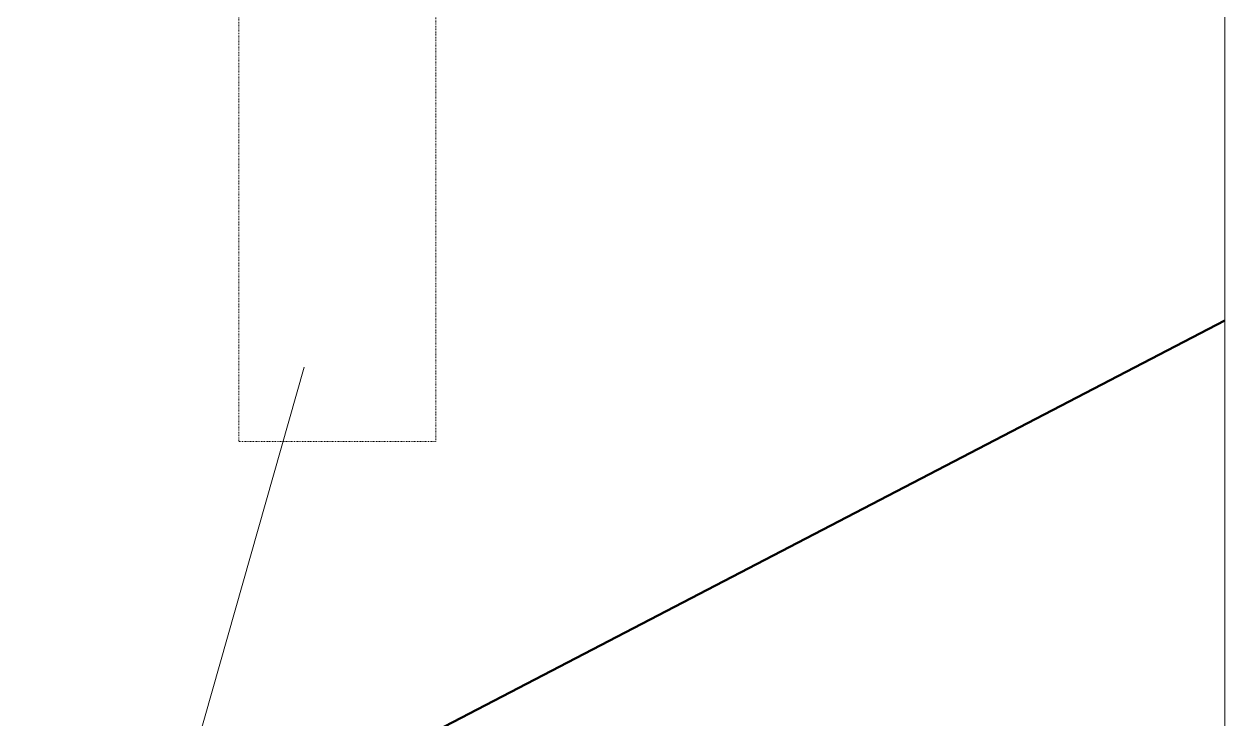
# Model space of a CAD drawing. Header units: millimetres. Extents: x -10163 to 1081624, y -5450 to 230390.
# Drawn here: x 388806 to 390330, y 38743 to 39624 of the extents above; entities that cross this region are included whole.
import ezdxf

# ---------------------------------------------------------------- set-up
doc = ezdxf.new("R2010")
doc.units = ezdxf.units.MM
doc.linetypes.add('JIS_02_1.0', pattern=[2, 1, -1])

msp = doc.modelspace()

# ---------------------------------------------------------------- hatches: boundary and pattern name
at = {"lineweight": 13}
h = msp.add_hatch(dxfattribs=at)
h.set_pattern_fill('ANSI35', color=256, scale=50, style=0)
h.set_pattern_definition([(45, (334797.16, 16455.45), (-224.5064, 224.5064), []), (45, (335021.66, 16455.45), (-224.5064, 224.5064), [396.875, -79.375, 0, -79.375])])
edge = h.paths.add_edge_path()
edge.add_line((390330.239, 40424.69), (390330.239, 40624.684))
edge.add_line((390330.239, 40624.684), (389954.107, 40624.684))
edge.add_arc((389955.159, 40524.69), 100, 90.603041, 194.089216)
edge.add_line((389858.168, 40500.347), (390006.847, 39907.956))
edge.add_arc((389958.639, 39894.69), 50, -90, 15.386077, ccw=False)
edge.add_line((389958.639, 39844.69), (388454.107, 39844.69))
edge.add_arc((388455.159, 39744.695), 100, 90.603041, 194.089216)
edge.add_line((388358.168, 39720.352), (388506.847, 39127.961))
edge.add_arc((388458.639, 39114.695), 50, -90, 15.386077, ccw=False)
edge.add_line((388458.639, 39064.695), (388408.867, 39064.695))
edge.add_arc((388408.867, 38964.695), 100, -14.089216, 90, ccw=False)
edge.add_line((388505.859, 38940.352), (388465.448, 38779.344))
edge.add_line((388465.448, 38779.344), (388658.639, 38864.695))
edge.add_line((388658.639, 38864.695), (388658.639, 39644.695))
edge.add_line((388658.639, 39644.695), (390158.639, 39644.695))
edge.add_line((390158.639, 39644.695), (390158.639, 40424.69))
edge.add_line((390158.639, 40424.69), (390330.239, 40424.69))

# ---------------------------------------------------------------- linework, layer by layer
for p, q in [((390330.239, 40951.627), (390330.239, 37599.87)), ((388341.595, 36302.782), (389161.901, 39188.945))]:
    msp.add_line(p, q, dxfattribs=at)
at = {"lineweight": 50}
msp.add_line((387710.97, 37886.264), (390330.239, 39248.284), dxfattribs=at)
at = {"linetype": 'JIS_02_1.0', "lineweight": 13}
msp.add_lwpolyline([(389079.107, 39094.69), (389329.107, 39094.69), (389329.107, 39694.69), (389079.107, 39694.69)], close=True, dxfattribs=at)

doc.saveas('drawing.dxf')
